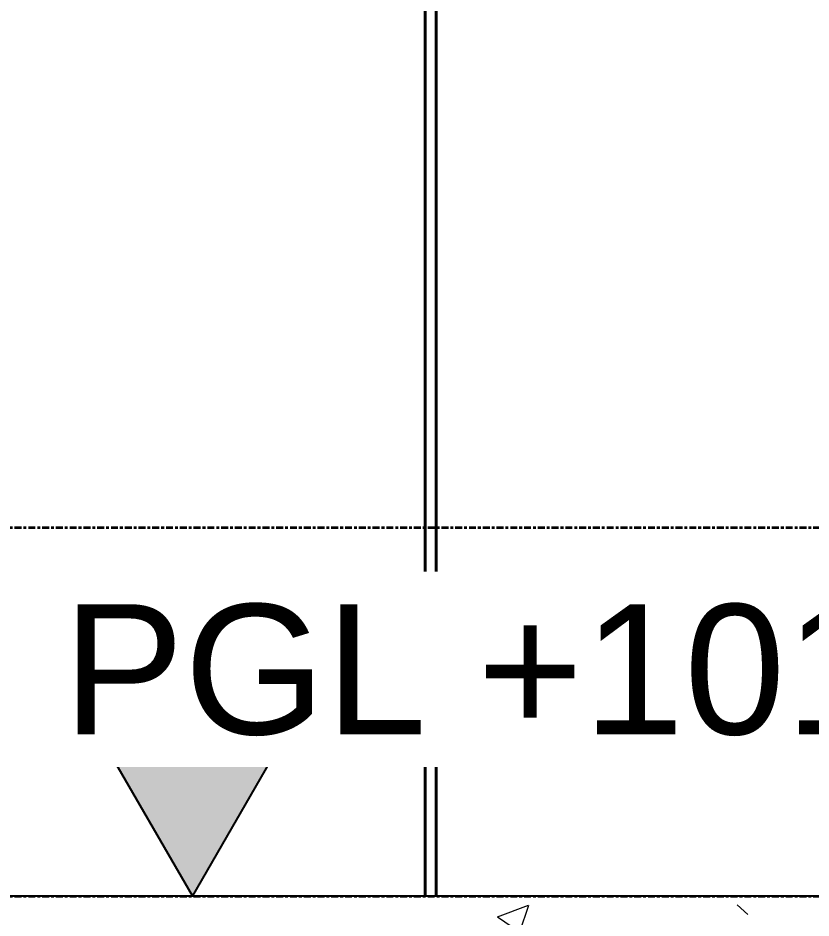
# Model space of a CAD drawing. Header units: millimetres. Extents: x -187664 to 435448, y -313239 to 299894.
# Drawn here: x 6130 to 7958, y -309665 to -307590 of the extents above; entities that cross this region are included whole.
import ezdxf

# ---------------------------------------------------------------- set-up
doc = ezdxf.new("R2010")
doc.units = ezdxf.units.MM
doc.linetypes.add('Centre', pattern=[31.75, 6.35, -4.7625, 15.875, -4.7625])
for name, color, linetype, lineweight in [('A-FLOR-FNSH', 7, 'Continuous', 70), ('A-FLOR-LEVL', 7, 'Continuous', 35), ('A-FLOR-PATT', 7, 'Continuous', 70), ('G-ANNO-SPOR', 7, 'Continuous', 9), ('I-WALL-E', 7, 'Continuous', 35), ('P-SANR-FIXT', 7, 'Continuous', 35)]:
    doc.layers.add(name, color=color, linetype=linetype, lineweight=lineweight)
doc.styles.add('Arial_2', font='arial.ttf', dxfattribs={"height": 300})

# ---------------------------------------------------------------- blocks, each defined once
blk = doc.blocks.new('PB-DRAIN-SCUPPER-GENC-300 - 300W X 200D-17300311-2140-01 ENTRANCE 1 ELEVATION 2')
at = {"layer": 'P-SANR-FIXT', "color": 7, "lineweight": 9}
for p, q in [((-18985.3, 101450), (-16176.6, 101450)), ((-18985.3, 101450), (-16176.6, 101450)), ((-17577, 101450), (-17602, 101450)), ((-17602, 101450), (-17577, 101450))]:
    blk.add_line(p, q, dxfattribs=at)
blk = doc.blocks.new('Spot Elevations - Section Scale 100-10802364-2140-01 ENTRANCE 1 ELEVATION 2')
at = {"layer": 'G-ANNO-SPOR'}
blk.add_hatch(color=7, dxfattribs=at).paths.add_polyline_path([(-18340.7, 101800), (-18139.1, 101450.9), (-17937.6, 101800)])
at = {"layer": 'G-ANNO-SPOR', "color": 7, "lineweight": 25}
for p, q in [((-18340.7, 101800), (-17937.6, 101800)), ((-18139.1, 101450.9), (-18340.7, 101800)), ((-17937.6, 101800), (-18139.1, 101450.9))]:
    blk.add_line(p, q, dxfattribs=at)

msp = doc.modelspace()

# ---------------------------------------------------------------- hatches: boundary and pattern name
at = {"layer": 'A-FLOR-PATT', "lineweight": 9}
h = msp.add_hatch(dxfattribs=at)
h.set_pattern_fill('FP_14', style=0, pattern_type=2)
h.set_pattern_definition([(50, (12577.36, -411064.7), (728.7365, -63.7558), [76.2, -838.2]), (355, (12577.36, -411064.7), (-140.9716, 764.2276), [60.96, -670.56]), (100.451, (12638.1, -411070), (587.77, 700.4668), [64.76, -712.36]), (46.184, (12577.4, -410861.5), (1084.316, -168.171), [114.3, -1257.3]), (96.636, (12667.7, -410875.5), (949.61, 989.71), [97.14, -1068.54]), (351.184, (12577.4, -410861.5), (949.62, 989.701), [91.44, -1005.84]), (21, (12678.96, -410912.3), (606.458, -409.0606), [76.2, -838.2]), (326, (12678.96, -410912.3), (247.2083, 736.753), [60.96, -670.56]), (71.451, (12729.5, -410946.4), (853.6683, 327.6855), [64.76, -712.36]), (37.5, (12577.36, -411064.7), (12.3547, 338.2201), [33.528, -628.904, 33.528, -647.192, -673.1]), (37.5, (12577.36, -411064.7), (12.3547, 338.2201), [-1343.152, 33.528, -639.572]), (7.5, (12577.36, -411064.7), (267.2789, 400.7221), [33.528, -354.584, 33.528, -613.664, -256.54]), (7.5, (12577.36, -411064.7), (267.2789, 400.7221), [-1035.304, 33.528, -223.012]), (327.5, (12350.8, -411064.7), (542.3633, -22.91534), [33.528, -220.472, 33.528, -758.952, -1051.56]), (327.5, (12350.8, -411064.7), (542.3633, -22.91534), [-1046.48, 33.528, -1018.032]), (317.5, (12249.2, -411064.7), (592.517, 101.707), [33.528, -296.672, 33.528, -492.76, -746.76]), (317.5, (12249.2, -411064.7), (592.517, 101.707), [-856.488, 33.528, -713.232])])
h.paths.add_polyline_path([(10893.492, -309714.71), (17145.567, -309714.71), (17145.567, -309614.71), (4908.603, -309614.71), (4908.603, -309714.71), (10751.572, -309714.71)])

# ---------------------------------------------------------------- linework, layer by layer
at = {"layer": 'A-FLOR-FNSH', "color": 7, "lineweight": 25}
msp.add_line((17145.567, -309614.71), (4908.603, -309614.71), dxfattribs=at)
at = {"layer": 'A-FLOR-LEVL', "color": 7, "linetype": 'Centre'}
for p, q in [((-6493.623, -308764.71), (36480.098, -308764.71)), ((-6493.623, -309614.71), (36741.898, -309614.71))]:
    msp.add_line(p, q, dxfattribs=at)
at = {"layer": 'G-ANNO-SPOR', "color": 7}
for q in [(6532.052, -309614.71), (6528.962, -309614.71)]:
    msp.add_line((6528.962, -309614.71), q, dxfattribs=at)
at = {"layer": 'I-WALL-E', "color": 7}
for p, q in [((7069.152, -309614.71), (7069.152, -306714.71)), ((7069.152, -306714.71), (7069.152, -309614.71)), ((7094.152, -306714.71), (7094.152, -309614.71)), ((7094.152, -309614.71), (7094.152, -306714.71))]:
    msp.add_line(p, q, dxfattribs=at)

# ---------------------------------------------------------------- block references
at = {"layer": 'G-ANNO-SPOR', "color": 7, "lineweight": 25}
msp.add_blockref('Spot Elevations - Section Scale 100-10802364-2140-01 ENTRANCE 1 ELEVATION 2', (24671.173, -411064.71), dxfattribs=at)
at = {"layer": 'P-SANR-FIXT', "color": 7}
msp.add_blockref('PB-DRAIN-SCUPPER-GENC-300 - 300W X 200D-17300311-2140-01 ENTRANCE 1 ELEVATION 2', (24671.173, -411064.71), dxfattribs=at)

# ---------------------------------------------------------------- next in the draw order: texts
at = {"layer": 'G-ANNO-SPOR', "color": 7, "insert": (6233.514, -308941.25), "char_height": 300, "width": 3246.62958, "attachment_point": 1, "line_spacing_factor": 0.941778, "style": 'Arial_2', "bg_fill": 3, "box_fill_scale": 1.25, "bg_fill_color": 256, "bg_fill_true_color": 13158600, "bg_fill_transparency": 0}
msp.add_mtext('PGL +101.450', dxfattribs=at)

doc.saveas('drawing.dxf')
